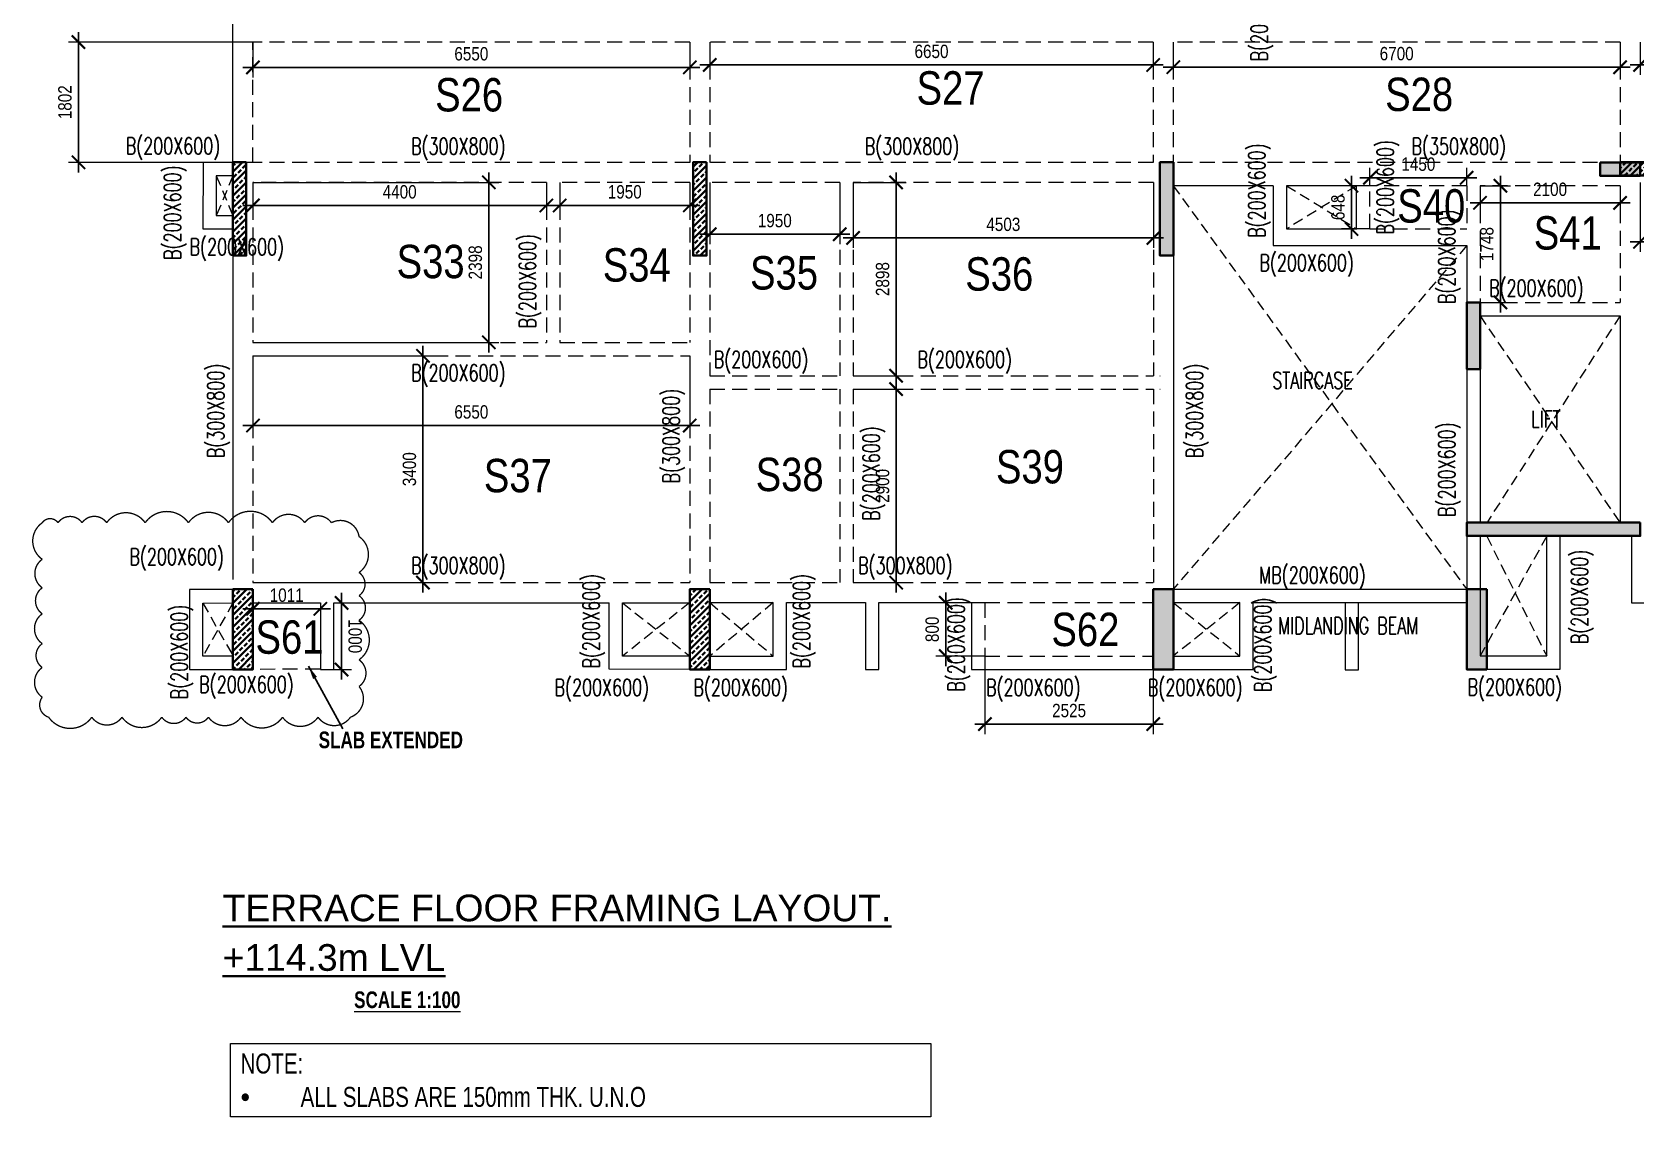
# Model space of a CAD drawing. Header units: millimetres. Extents: x -39 to 55989, y 16 to 25632.
# Drawn here: x -39 to 24010, y 16 to 16272 of the extents above; entities that cross this region are included whole.
import ezdxf

# ---------------------------------------------------------------- set-up
doc = ezdxf.new("R2010")
doc.units = ezdxf.units.MM
doc.linetypes.add('DASHED', pattern=[0.75, 0.5, -0.25])
doc.linetypes.add('HIDDEN', pattern=[9.525, 6.35, -3.175])
doc.layers.get('Defpoints').update_dxf_attribs({"color": 1})
for name, color, linetype, lineweight in [('G-ANNO-TEXT', 7, 'Continuous', 18), ('S-BEAM-IDEN', 2, 'Continuous', 9), ('S-COL HATCH', 8, 'Continuous', 35), ('S-COLS', 6, 'Continuous', 35), ('S-HEADING', 8, 'Continuous', 35), ('S_FRAMES', 4, 'Continuous', 9), ('STR-CUTOUT', 1, 'Continuous', 13)]:
    doc.layers.add(name, color=color, linetype=linetype, lineweight=lineweight)
doc.styles.add('Dim.s & Anno.(Misc.)', font='ARIALN.TTF')
doc.styles.add('ROMANS', font='romans.shx', dxfattribs={"width": 0.75})
doc.styles.add('SOBHA', font='swisscl.ttf', dxfattribs={"height": 200})
doc.styles.get("Standard").update_dxf_attribs({"font": 'arial.ttf'})
doc.styles.add('Swis721 LtCn BT_2', font='swisscl.ttf', dxfattribs={"height": 244.992296})
doc.dimstyles.new('A-GFC-100', dxfattribs={"dimscale": 100, "dimtxt": 2, "dimasz": 2, "dimexe": 1.5, "dimexo": 0, "dimgap": 1, "dimtad": 1, "dimdec": 0, "dimdsep": 46, "dimtxsty": 'Dim.s & Anno.(Misc.)', "dimblk": 'ARCHTICK', "dimcen": 0, "dimdle": 1.5, "dimclrd": 256, "dimclre": 8, "dimclrt": 6, "dimazin": 2, "dimtfac": 1, "dimtdec": 0, "dimtix": 1, "dimtmove": 2, "dimatfit": 3, "dimfxl": 1, "dimtolj": 1, "dimlwd": -1, "dimlwe": 9, "dimarcsym": 0})
pattern_1 = [(45, (-612703.72, 120513.6), (-89.80256, 89.80256), []), (45, (-612613.92, 120513.6), (-89.80256, 89.80256), [63.5, -31.75])]

# ---------------------------------------------------------------- blocks, each defined once
blk = doc.blocks.new('COLUMNS_TER')
at = {"layer": 'S-COL HATCH'}
h = blk.add_hatch(dxfattribs=at)
h.set_pattern_fill('ANSI33', color=8, scale=20)
h.set_pattern_definition(pattern_1)
h.paths.add_polyline_path([(200, -9400), (0, -9400), (0, -10800), (200, -10800)])
h = blk.add_hatch(dxfattribs=at)
h.set_pattern_fill('ANSI33', color=8, scale=20)
h.set_pattern_definition(pattern_1)
h.paths.add_polyline_path([(7101, -9400), (6901, -9400), (6901, -10800), (7101, -10800)])
h = blk.add_hatch(color=8, dxfattribs=at)
h.dxf.hatch_style = 1
h.paths.add_polyline_path([(14101, -9400), (13901, -9400), (13901, -10800), (14101, -10800)])
h = blk.add_hatch(color=8, dxfattribs=at)
h.dxf.hatch_style = 1
h.paths.add_polyline_path([(20501, -9402), (20501, -9602), (21101, -9602), (21101, -9402)])
h = blk.add_hatch(dxfattribs=at)
h.set_pattern_fill('ANSI33', color=8, scale=20)
h.set_pattern_definition(pattern_1)
h.paths.add_polyline_path([(20800, -9400), (20800, -9600), (22200, -9600), (22200, -9400)])
h = blk.add_hatch(color=8, dxfattribs=at)
h.dxf.hatch_style = 1
h.paths.add_polyline_path([(18701, -11500), (18501, -11500), (18501, -12500), (18701, -12500)])
h = blk.add_hatch(color=8, dxfattribs=at)
h.dxf.hatch_style = 1
h.paths.add_polyline_path([(18501, -14801), (18501, -15001), (21101, -15001), (21101, -14801)])
h = blk.add_hatch(dxfattribs=at)
h.set_pattern_fill('ANSI33', color=8, scale=20)
h.set_pattern_definition(pattern_1)
h.paths.add_polyline_path([(300, -15800), (0, -15800), (0, -17000), (300, -17000)])
h = blk.add_hatch(dxfattribs=at)
h.set_pattern_fill('ANSI33', color=8, scale=20)
h.set_pattern_definition(pattern_1)
h.paths.add_polyline_path([(7151, -15800), (6851, -15800), (6851, -17000), (7151, -17000)])
h = blk.add_hatch(color=8, dxfattribs=at)
h.dxf.hatch_style = 1
h.paths.add_polyline_path([(14101, -15800), (13801, -15800), (13801, -17000), (14101, -17000)])
h = blk.add_hatch(color=8, dxfattribs=at)
h.dxf.hatch_style = 1
h.paths.add_polyline_path([(18801, -15800), (18501, -15800), (18501, -17000), (18801, -17000)])
at = {"layer": 'S-COLS'}
for points in [[(200, -9400), (0, -9400), (0, -10800), (200, -10800)], [(7101, -9400), (6901, -9400), (6901, -10800), (7101, -10800)], [(14101, -9400), (13901, -9400), (13901, -10800), (14101, -10800)], [(20501, -9402), (20501, -9602), (21101, -9602), (21101, -9402)], [(22200, -9400), (22200, -9600), (20800, -9600), (20800, -9400)], [(18701, -11500), (18501, -11500), (18501, -12500), (18701, -12500)], [(21101, -14801), (21101, -15001), (18501, -15001), (18501, -14801)], [(300, -15800), (0, -15800), (0, -17000), (300, -17000)], [(7151, -15800), (6851, -15800), (6851, -17000), (7151, -17000)], [(14101, -15800), (13801, -15800), (13801, -17000), (14101, -17000)], [(18801, -15800), (18501, -15800), (18501, -17000), (18801, -17000)]]:
    blk.add_lwpolyline(points, close=True, dxfattribs=at)
blk = doc.blocks.new('_ArchTick')
at = {"color": 0, "linetype": 'ByBlock', "const_width": 0.15}
blk.add_lwpolyline([(-0.5, -0.5), (0.5, 0.5)], dxfattribs=at)
blk = doc.blocks.new('*D111')
at = {"color": 8, "lineweight": 9, "transparency": 16777216}
for p, q in [((3273, 16122), (3273, 15594)), ((9823, 16122), (9823, 15594))]:
    blk.add_line(p, q, dxfattribs=at)
at = {"transparency": 16777216}
blk.add_line((9973, 15744), (3123, 15744), dxfattribs=at)
at = {"layer": 'Defpoints', "color": 0, "transparency": 16777216}
for p in [(3273, 16122), (9823, 16122), (3273, 15744)]:
    blk.add_point(p, dxfattribs=at)
at = {"transparency": 16777216, "xscale": 200, "yscale": 200, "zscale": 200, "rotation": 180}
blk.add_blockref('_ArchTick', (3273, 15744), dxfattribs=at)
at = {"transparency": 16777216, "xscale": 200, "yscale": 200, "zscale": 200}
blk.add_blockref('_ArchTick', (9823, 15744), dxfattribs=at)
at = {"color": 6, "transparency": 16777216, "insert": (6548, 15946), "char_height": 200, "attachment_point": 5, "style": 'Dim.s & Anno.(Misc.)'}
blk.add_mtext('\\A1;6550', dxfattribs=at)
blk = doc.blocks.new('*D112')
at = {"color": 8, "lineweight": 9, "transparency": 16777216}
for p, q in [((3273, 16122), (507, 16122)), ((3273, 14320), (507, 14320))]:
    blk.add_line(p, q, dxfattribs=at)
at = {"transparency": 16777216}
blk.add_line((657, 14170), (657, 16272), dxfattribs=at)
at = {"layer": 'Defpoints', "color": 0, "transparency": 16777216}
for p in [(657, 16122), (3273, 16122), (3273, 14320)]:
    blk.add_point(p, dxfattribs=at)
at = {"transparency": 16777216, "xscale": 200, "yscale": 200, "zscale": 200}
for p, rotation in [((657, 16122), 90), ((657, 14320), 270)]:
    blk.add_blockref('_ArchTick', p, dxfattribs=dict(at, rotation=rotation))
at = {"color": 6, "transparency": 16777216, "insert": (455, 15221), "char_height": 200, "attachment_point": 5, "rotation": 90, "style": 'Dim.s & Anno.(Misc.)'}
blk.add_mtext('\\A1;1802', dxfattribs=at)
blk = doc.blocks.new('*D113')
at = {"color": 8, "lineweight": 9, "transparency": 16777216}
for p, q in [((10123, 16122), (10123, 15630)), ((16773, 16122), (16773, 15630))]:
    blk.add_line(p, q, dxfattribs=at)
at = {"transparency": 16777216}
blk.add_line((16923, 15780), (9973, 15780), dxfattribs=at)
at = {"layer": 'Defpoints', "color": 0, "transparency": 16777216}
for p in [(10123, 16122), (16773, 16122), (10123, 15780)]:
    blk.add_point(p, dxfattribs=at)
at = {"transparency": 16777216, "xscale": 200, "yscale": 200, "zscale": 200, "rotation": 180}
blk.add_blockref('_ArchTick', (10123, 15780), dxfattribs=at)
at = {"transparency": 16777216, "xscale": 200, "yscale": 200, "zscale": 200}
blk.add_blockref('_ArchTick', (16773, 15780), dxfattribs=at)
at = {"color": 6, "transparency": 16777216, "insert": (13448, 15982), "char_height": 200, "attachment_point": 5, "style": 'Dim.s & Anno.(Misc.)'}
blk.add_mtext('\\A1;6650', dxfattribs=at)
blk = doc.blocks.new('*D114')
at = {"color": 8, "lineweight": 9, "transparency": 16777216}
for p, q in [((17073, 16122), (17073, 15596)), ((23773, 16122), (23773, 15596))]:
    blk.add_line(p, q, dxfattribs=at)
at = {"transparency": 16777216}
blk.add_line((23923, 15746), (16923, 15746), dxfattribs=at)
at = {"layer": 'Defpoints', "color": 0, "transparency": 16777216}
for p in [(17073, 16122), (23773, 16122), (17073, 15746)]:
    blk.add_point(p, dxfattribs=at)
at = {"transparency": 16777216, "xscale": 200, "yscale": 200, "zscale": 200, "rotation": 180}
blk.add_blockref('_ArchTick', (17073, 15746), dxfattribs=at)
at = {"transparency": 16777216, "xscale": 200, "yscale": 200, "zscale": 200}
blk.add_blockref('_ArchTick', (23773, 15746), dxfattribs=at)
at = {"color": 6, "transparency": 16777216, "insert": (20423, 15948), "char_height": 200, "attachment_point": 5, "style": 'Dim.s & Anno.(Misc.)'}
blk.add_mtext('\\A1;6700', dxfattribs=at)
blk = doc.blocks.new('*D115')
at = {"color": 8, "lineweight": 9, "transparency": 16777216}
for p, q in [((24073, 16122), (24073, 15631)), ((29548, 16122), (29548, 15631))]:
    blk.add_line(p, q, dxfattribs=at)
at = {"transparency": 16777216}
blk.add_line((29698, 15781), (23923, 15781), dxfattribs=at)
at = {"layer": 'Defpoints', "color": 0, "transparency": 16777216}
for p in [(24073, 16122), (29548, 16122), (24073, 15781)]:
    blk.add_point(p, dxfattribs=at)
at = {"transparency": 16777216, "xscale": 200, "yscale": 200, "zscale": 200, "rotation": 180}
blk.add_blockref('_ArchTick', (24073, 15781), dxfattribs=at)
at = {"transparency": 16777216, "xscale": 200, "yscale": 200, "zscale": 200}
blk.add_blockref('_ArchTick', (29548, 15781), dxfattribs=at)
at = {"color": 6, "transparency": 16777216, "insert": (26811, 15983), "char_height": 200, "attachment_point": 5, "style": 'Dim.s & Anno.(Misc.)'}
blk.add_mtext('\\A1;5475', dxfattribs=at)
blk = doc.blocks.new('*D119')
at = {"color": 8, "lineweight": 9, "transparency": 16777216}
for p, q in [((3273, 14020), (3273, 13525)), ((7673, 14020), (7673, 13525))]:
    blk.add_line(p, q, dxfattribs=at)
at = {"transparency": 16777216}
blk.add_line((7823, 13675), (3123, 13675), dxfattribs=at)
at = {"layer": 'Defpoints', "color": 0, "transparency": 16777216}
for p in [(3273, 14020), (7673, 14020), (3273, 13675)]:
    blk.add_point(p, dxfattribs=at)
at = {"transparency": 16777216, "xscale": 200, "yscale": 200, "zscale": 200, "rotation": 180}
blk.add_blockref('_ArchTick', (3273, 13675), dxfattribs=at)
at = {"transparency": 16777216, "xscale": 200, "yscale": 200, "zscale": 200}
blk.add_blockref('_ArchTick', (7673, 13675), dxfattribs=at)
at = {"color": 6, "transparency": 16777216, "insert": (5473, 13877), "char_height": 200, "attachment_point": 5, "style": 'Dim.s & Anno.(Misc.)'}
blk.add_mtext('\\A1;4400', dxfattribs=at)
blk = doc.blocks.new('*D120')
at = {"color": 8, "lineweight": 9, "transparency": 16777216}
for p, q in [((7873, 14020), (7873, 13525)), ((9823, 14020), (9823, 13525))]:
    blk.add_line(p, q, dxfattribs=at)
at = {"transparency": 16777216}
blk.add_line((9973, 13675), (7723, 13675), dxfattribs=at)
at = {"layer": 'Defpoints', "color": 0, "transparency": 16777216}
for p in [(7873, 14020), (9823, 14020), (7873, 13675)]:
    blk.add_point(p, dxfattribs=at)
at = {"transparency": 16777216, "xscale": 200, "yscale": 200, "zscale": 200, "rotation": 180}
blk.add_blockref('_ArchTick', (7873, 13675), dxfattribs=at)
at = {"transparency": 16777216, "xscale": 200, "yscale": 200, "zscale": 200}
blk.add_blockref('_ArchTick', (9823, 13675), dxfattribs=at)
at = {"color": 6, "transparency": 16777216, "insert": (8848, 13877), "char_height": 200, "attachment_point": 5, "style": 'Dim.s & Anno.(Misc.)'}
blk.add_mtext('\\A1;1950', dxfattribs=at)
blk = doc.blocks.new('*D121')
at = {"color": 8, "lineweight": 9, "transparency": 16777216}
for p, q in [((3273, 14020), (6961, 14020)), ((3273, 11622), (6961, 11622))]:
    blk.add_line(p, q, dxfattribs=at)
at = {"transparency": 16777216}
blk.add_line((6811, 14170), (6811, 11472), dxfattribs=at)
at = {"layer": 'Defpoints', "color": 0, "transparency": 16777216}
for p in [(3273, 14020), (3273, 11622), (6811, 11622)]:
    blk.add_point(p, dxfattribs=at)
at = {"transparency": 16777216, "xscale": 200, "yscale": 200, "zscale": 200}
for p, rotation in [((6811, 14020), 90), ((6811, 11622), 270)]:
    blk.add_blockref('_ArchTick', p, dxfattribs=dict(at, rotation=rotation))
at = {"color": 6, "transparency": 16777216, "insert": (6609, 12821), "char_height": 200, "attachment_point": 5, "rotation": 90, "style": 'Dim.s & Anno.(Misc.)'}
blk.add_mtext('\\A1;2398', dxfattribs=at)
blk = doc.blocks.new('*D122')
at = {"color": 8, "lineweight": 9, "transparency": 16777216}
for p, q in [((3273, 11422), (3273, 10227)), ((9823, 11422), (9823, 10227))]:
    blk.add_line(p, q, dxfattribs=at)
at = {"transparency": 16777216}
blk.add_line((3123, 10377), (9973, 10377), dxfattribs=at)
at = {"layer": 'Defpoints', "color": 0, "transparency": 16777216}
for p in [(3273, 11422), (9823, 11422), (9823, 10377)]:
    blk.add_point(p, dxfattribs=at)
at = {"transparency": 16777216, "xscale": 200, "yscale": 200, "zscale": 200, "rotation": 180}
blk.add_blockref('_ArchTick', (3273, 10377), dxfattribs=at)
at = {"transparency": 16777216, "xscale": 200, "yscale": 200, "zscale": 200}
blk.add_blockref('_ArchTick', (9823, 10377), dxfattribs=at)
at = {"color": 6, "transparency": 16777216, "insert": (6548, 10579), "char_height": 200, "attachment_point": 5, "style": 'Dim.s & Anno.(Misc.)'}
blk.add_mtext('\\A1;6550', dxfattribs=at)
blk = doc.blocks.new('*D123')
at = {"transparency": 16777216}
blk.add_line((5823, 11572), (5823, 7872), dxfattribs=at)
at = {"color": 8, "lineweight": 9, "transparency": 16777216}
for p, q in [((3273, 11422), (5973, 11422)), ((3273, 8022), (5973, 8022))]:
    blk.add_line(p, q, dxfattribs=at)
at = {"layer": 'Defpoints', "color": 0, "transparency": 16777216}
for p in [(3273, 11422), (3273, 8022), (5823, 8022)]:
    blk.add_point(p, dxfattribs=at)
at = {"transparency": 16777216, "xscale": 200, "yscale": 200, "zscale": 200}
for p, rotation in [((5823, 11422), 90), ((5823, 8022), 270)]:
    blk.add_blockref('_ArchTick', p, dxfattribs=dict(at, rotation=rotation))
at = {"color": 6, "transparency": 16777216, "insert": (5620, 9722), "char_height": 200, "attachment_point": 5, "rotation": 90, "style": 'Dim.s & Anno.(Misc.)'}
blk.add_mtext('\\A1;3400', dxfattribs=at)
blk = doc.blocks.new('*D124')
at = {"color": 8, "lineweight": 9, "transparency": 16777216}
for p, q in [((3273, 7719), (3273, 7481)), ((4284, 7719), (4284, 7481))]:
    blk.add_line(p, q, dxfattribs=at)
at = {"transparency": 16777216}
blk.add_line((3123, 7631), (4434, 7631), dxfattribs=at)
at = {"layer": 'Defpoints', "color": 0, "transparency": 16777216}
for p in [(3273, 7719), (4284, 7719), (4284, 7631)]:
    blk.add_point(p, dxfattribs=at)
at = {"transparency": 16777216, "xscale": 200, "yscale": 200, "zscale": 200, "rotation": 180}
blk.add_blockref('_ArchTick', (3273, 7631), dxfattribs=at)
at = {"transparency": 16777216, "xscale": 200, "yscale": 200, "zscale": 200}
blk.add_blockref('_ArchTick', (4284, 7631), dxfattribs=at)
at = {"color": 6, "transparency": 16777216, "insert": (3779, 7833), "char_height": 200, "attachment_point": 5, "style": 'Dim.s & Anno.(Misc.)'}
blk.add_mtext('\\A1;1011', dxfattribs=at)
blk = doc.blocks.new('*D125')
at = {"color": 8, "lineweight": 9, "transparency": 16777216}
for p, q in [((4484, 7719), (4752, 7719)), ((4484, 6719), (4752, 6719))]:
    blk.add_line(p, q, dxfattribs=at)
at = {"transparency": 16777216}
blk.add_line((4602, 6569), (4602, 7869), dxfattribs=at)
at = {"layer": 'Defpoints', "color": 0, "transparency": 16777216}
for p in [(4484, 7719), (4602, 7719), (4484, 6719)]:
    blk.add_point(p, dxfattribs=at)
at = {"transparency": 16777216, "xscale": 200, "yscale": 200, "zscale": 200}
for p, rotation in [((4602, 7719), 90.00870360566111), ((4602, 6719), 270.0087036056611)]:
    blk.add_blockref('_ArchTick', p, dxfattribs=dict(at, rotation=rotation))
at = {"color": 6, "transparency": 16777216, "insert": (4804, 7219), "char_height": 200, "attachment_point": 5, "rotation": 270.0087, "style": 'Dim.s & Anno.(Misc.)'}
blk.add_mtext('\\A1;1000', dxfattribs=at)
blk = doc.blocks.new('*D126')
at = {"color": 8, "lineweight": 9, "transparency": 16777216}
for p, q in [((10123, 14020), (10123, 13094)), ((12073, 14020), (12073, 13094))]:
    blk.add_line(p, q, dxfattribs=at)
at = {"transparency": 16777216}
blk.add_line((12223, 13244), (9973, 13244), dxfattribs=at)
at = {"layer": 'Defpoints', "color": 0, "transparency": 16777216}
for p in [(10123, 14020), (12073, 14020), (10123, 13244)]:
    blk.add_point(p, dxfattribs=at)
at = {"transparency": 16777216, "xscale": 200, "yscale": 200, "zscale": 200, "rotation": 180}
blk.add_blockref('_ArchTick', (10123, 13244), dxfattribs=at)
at = {"transparency": 16777216, "xscale": 200, "yscale": 200, "zscale": 200}
blk.add_blockref('_ArchTick', (12073, 13244), dxfattribs=at)
at = {"color": 6, "transparency": 16777216, "insert": (11098, 13446), "char_height": 200, "attachment_point": 5, "style": 'Dim.s & Anno.(Misc.)'}
blk.add_mtext('\\A1;1950', dxfattribs=at)
blk = doc.blocks.new('*D127')
at = {"color": 8, "lineweight": 9, "transparency": 16777216}
for p, q in [((12273, 14020), (12273, 13038)), ((16776, 14020), (16776, 13038))]:
    blk.add_line(p, q, dxfattribs=at)
at = {"transparency": 16777216}
blk.add_line((16926, 13188), (12123, 13188), dxfattribs=at)
at = {"layer": 'Defpoints', "color": 0, "transparency": 16777216}
for p in [(12273, 14020), (16776, 14020), (12273, 13188)]:
    blk.add_point(p, dxfattribs=at)
at = {"transparency": 16777216, "xscale": 200, "yscale": 200, "zscale": 200, "rotation": 180}
blk.add_blockref('_ArchTick', (12273, 13188), dxfattribs=at)
at = {"transparency": 16777216, "xscale": 200, "yscale": 200, "zscale": 200}
blk.add_blockref('_ArchTick', (16776, 13188), dxfattribs=at)
at = {"color": 6, "transparency": 16777216, "insert": (14525, 13390), "char_height": 200, "attachment_point": 5, "style": 'Dim.s & Anno.(Misc.)'}
blk.add_mtext('\\A1;4503', dxfattribs=at)
blk = doc.blocks.new('*D128')
at = {"color": 8, "lineweight": 9, "transparency": 16777216}
for p, q in [((12273, 14020), (13067, 14020)), ((12273, 11122), (13067, 11122))]:
    blk.add_line(p, q, dxfattribs=at)
at = {"transparency": 16777216}
blk.add_line((12917, 14170), (12917, 10972), dxfattribs=at)
at = {"layer": 'Defpoints', "color": 0, "transparency": 16777216}
for p in [(12273, 14020), (12273, 11122), (12917, 11122)]:
    blk.add_point(p, dxfattribs=at)
at = {"transparency": 16777216, "xscale": 200, "yscale": 200, "zscale": 200}
for p, rotation in [((12917, 14020), 90), ((12917, 11122), 270)]:
    blk.add_blockref('_ArchTick', p, dxfattribs=dict(at, rotation=rotation))
at = {"color": 6, "transparency": 16777216, "insert": (12715, 12571), "char_height": 200, "attachment_point": 5, "rotation": 90, "style": 'Dim.s & Anno.(Misc.)'}
blk.add_mtext('\\A1;2898', dxfattribs=at)
blk = doc.blocks.new('*D129')
at = {"transparency": 16777216}
blk.add_line((12917, 11072), (12917, 7872), dxfattribs=at)
at = {"color": 8, "lineweight": 9, "transparency": 16777216}
for p, q in [((12273, 10922), (13067, 10922)), ((12273, 8022), (13067, 8022))]:
    blk.add_line(p, q, dxfattribs=at)
at = {"layer": 'Defpoints', "color": 0, "transparency": 16777216}
for p in [(12273, 10922), (12273, 8022), (12917, 8022)]:
    blk.add_point(p, dxfattribs=at)
at = {"transparency": 16777216, "xscale": 200, "yscale": 200, "zscale": 200}
for p, rotation in [((12917, 10922), 90), ((12917, 8022), 270)]:
    blk.add_blockref('_ArchTick', p, dxfattribs=dict(at, rotation=rotation))
at = {"color": 6, "transparency": 16777216, "insert": (12715, 9472), "char_height": 200, "attachment_point": 5, "rotation": 90, "style": 'Dim.s & Anno.(Misc.)'}
blk.add_mtext('\\A1;2900', dxfattribs=at)
blk = doc.blocks.new('*D130')
at = {"color": 8, "lineweight": 9, "transparency": 16777216}
for p, q in [((20023, 13970), (20023, 14240)), ((21473, 13970), (21473, 14240))]:
    blk.add_line(p, q, dxfattribs=at)
at = {"transparency": 16777216}
blk.add_line((21623, 14090), (19873, 14090), dxfattribs=at)
at = {"layer": 'Defpoints', "color": 0, "transparency": 16777216}
for p in [(20023, 14090), (20023, 13970), (21473, 13970)]:
    blk.add_point(p, dxfattribs=at)
at = {"transparency": 16777216, "xscale": 200, "yscale": 200, "zscale": 200, "rotation": 180}
blk.add_blockref('_ArchTick', (20023, 14090), dxfattribs=at)
at = {"transparency": 16777216, "xscale": 200, "yscale": 200, "zscale": 200}
blk.add_blockref('_ArchTick', (21473, 14090), dxfattribs=at)
at = {"color": 6, "transparency": 16777216, "insert": (20748, 14292), "char_height": 200, "attachment_point": 5, "style": 'Dim.s & Anno.(Misc.)'}
blk.add_mtext('\\A1;1450', dxfattribs=at)
blk = doc.blocks.new('*D131')
at = {"color": 8, "lineweight": 9, "transparency": 16777216}
for p, q in [((20023, 13970), (19596, 13970)), ((20023, 13322), (19596, 13322))]:
    blk.add_line(p, q, dxfattribs=at)
at = {"transparency": 16777216}
blk.add_line((19746, 13172), (19746, 14120), dxfattribs=at)
at = {"layer": 'Defpoints', "color": 0, "transparency": 16777216}
for p in [(19746, 13970), (20023, 13970), (20023, 13322)]:
    blk.add_point(p, dxfattribs=at)
at = {"transparency": 16777216, "xscale": 200, "yscale": 200, "zscale": 200}
for p, rotation in [((19746, 13970), 90), ((19746, 13322), 270)]:
    blk.add_blockref('_ArchTick', p, dxfattribs=dict(at, rotation=rotation))
at = {"color": 6, "transparency": 16777216, "insert": (19544, 13646), "char_height": 200, "attachment_point": 5, "rotation": 90, "style": 'Dim.s & Anno.(Misc.)'}
blk.add_mtext('\\A1;648', dxfattribs=at)
blk = doc.blocks.new('*D132')
at = {"color": 8, "lineweight": 9, "transparency": 16777216}
for p, q in [((21673, 13970), (21673, 13563)), ((23773, 13970), (23773, 13563))]:
    blk.add_line(p, q, dxfattribs=at)
at = {"transparency": 16777216}
blk.add_line((23923, 13713), (21523, 13713), dxfattribs=at)
at = {"layer": 'Defpoints', "color": 0, "transparency": 16777216}
for p in [(21673, 13970), (23773, 13970), (21673, 13713)]:
    blk.add_point(p, dxfattribs=at)
at = {"transparency": 16777216, "xscale": 200, "yscale": 200, "zscale": 200, "rotation": 180}
blk.add_blockref('_ArchTick', (21673, 13713), dxfattribs=at)
at = {"transparency": 16777216, "xscale": 200, "yscale": 200, "zscale": 200}
blk.add_blockref('_ArchTick', (23773, 13713), dxfattribs=at)
at = {"color": 6, "transparency": 16777216, "insert": (22723, 13915), "char_height": 200, "attachment_point": 5, "style": 'Dim.s & Anno.(Misc.)'}
blk.add_mtext('\\A1;2100', dxfattribs=at)
blk = doc.blocks.new('*D133')
at = {"color": 8, "lineweight": 9, "transparency": 16777216}
for p, q in [((21673, 13970), (22128, 13970)), ((21673, 12222), (22128, 12222))]:
    blk.add_line(p, q, dxfattribs=at)
at = {"transparency": 16777216}
blk.add_line((21978, 14120), (21978, 12072), dxfattribs=at)
at = {"layer": 'Defpoints', "color": 0, "transparency": 16777216}
for p in [(21673, 13970), (21673, 12222), (21978, 12222)]:
    blk.add_point(p, dxfattribs=at)
at = {"transparency": 16777216, "xscale": 200, "yscale": 200, "zscale": 200}
for p, rotation in [((21978, 13970), 90), ((21978, 12222), 270)]:
    blk.add_blockref('_ArchTick', p, dxfattribs=dict(at, rotation=rotation))
at = {"color": 6, "transparency": 16777216, "insert": (21776, 13096), "char_height": 200, "attachment_point": 5, "rotation": 90, "style": 'Dim.s & Anno.(Misc.)'}
blk.add_mtext('\\A1;1748', dxfattribs=at)
blk = doc.blocks.new('*D134')
at = {"color": 8, "lineweight": 9, "transparency": 16777216}
for p, q in [((24073, 14020), (24073, 12980)), ((29548, 14020), (29548, 12980))]:
    blk.add_line(p, q, dxfattribs=at)
at = {"transparency": 16777216}
blk.add_line((29698, 13130), (23923, 13130), dxfattribs=at)
at = {"layer": 'Defpoints', "color": 0, "transparency": 16777216}
for p in [(24073, 14020), (29548, 14020), (24073, 13130)]:
    blk.add_point(p, dxfattribs=at)
at = {"transparency": 16777216, "xscale": 200, "yscale": 200, "zscale": 200, "rotation": 180}
blk.add_blockref('_ArchTick', (24073, 13130), dxfattribs=at)
at = {"transparency": 16777216, "xscale": 200, "yscale": 200, "zscale": 200}
blk.add_blockref('_ArchTick', (29548, 13130), dxfattribs=at)
at = {"color": 6, "transparency": 16777216, "insert": (26811, 13331), "char_height": 200, "attachment_point": 5, "style": 'Dim.s & Anno.(Misc.)'}
blk.add_mtext('\\A1;5475', dxfattribs=at)
blk = doc.blocks.new('*D151')
at = {"color": 8, "lineweight": 9, "transparency": 16777216}
for p, q in [((14248, 6922), (14248, 5752)), ((16773, 6922), (16773, 5752))]:
    blk.add_line(p, q, dxfattribs=at)
at = {"transparency": 16777216}
blk.add_line((14098, 5902), (16923, 5902), dxfattribs=at)
at = {"layer": 'Defpoints', "color": 0, "transparency": 16777216}
for p in [(14248, 6922), (16773, 6922), (16773, 5902)]:
    blk.add_point(p, dxfattribs=at)
at = {"transparency": 16777216, "xscale": 200, "yscale": 200, "zscale": 200, "rotation": 180}
blk.add_blockref('_ArchTick', (14248, 5902), dxfattribs=at)
at = {"transparency": 16777216, "xscale": 200, "yscale": 200, "zscale": 200}
blk.add_blockref('_ArchTick', (16773, 5902), dxfattribs=at)
at = {"color": 6, "transparency": 16777216, "insert": (15511, 6104), "char_height": 200, "attachment_point": 5, "style": 'Dim.s & Anno.(Misc.)'}
blk.add_mtext('\\A1;2525', dxfattribs=at)
blk = doc.blocks.new('*D152')
at = {"color": 8, "lineweight": 9, "transparency": 16777216}
for p, q in [((14248, 7722), (13511, 7722)), ((14248, 6922), (13511, 6922))]:
    blk.add_line(p, q, dxfattribs=at)
at = {"transparency": 16777216}
blk.add_line((13661, 7872), (13661, 6772), dxfattribs=at)
at = {"layer": 'Defpoints', "color": 0, "transparency": 16777216}
for p in [(14248, 7722), (13661, 6922), (14248, 6922)]:
    blk.add_point(p, dxfattribs=at)
at = {"transparency": 16777216, "xscale": 200, "yscale": 200, "zscale": 200}
for p, rotation in [((13661, 7722), 90), ((13661, 6922), 270)]:
    blk.add_blockref('_ArchTick', p, dxfattribs=dict(at, rotation=rotation))
at = {"color": 6, "transparency": 16777216, "insert": (13459, 7322), "char_height": 200, "attachment_point": 5, "rotation": 90, "style": 'Dim.s & Anno.(Misc.)'}
blk.add_mtext('\\A1;800', dxfattribs=at)

msp = doc.modelspace()

# ---------------------------------------------------------------- linework, layer by layer
at = {"const_width": 20}
msp.add_lwpolyline([(113.9, 8919.7, 0.5205671), (113.9, 8371.9, 0.5205671), (113.9, 7945.3, 0.5205671), (113.9, 7555.2, 0.5205671), (113.9, 7108.1, 0.5205671), (113.9, 6750.6, 0.5205671), (113.9, 6304.7, 0.5205671), (209.3, 6006.1, 0.5205671), (856.6, 6006.1, 0.5205671), (1309.4, 6006.1, 0.5205671), (1905.8, 6006.1, 0.5205671), (2268.9, 6006.1, 0.5205671), (2606.3, 6006.1, 0.5205671), (3094.9, 6006.1, 0.5205671), (3717.1, 6006.1, 0.5205671), (4249.2, 6006.1, 0.5205671), (4735.4, 6006.1, 0.5205671), (4864, 6466.6, 0.5205671), (4864, 6866.1, 0.5205671), (4864, 7458, 0.5205671), (4864, 7826.8, 0.5205671), (4864, 8173.6, 0.5205671), (4864, 8713.7, 0.5205671), (4450.4, 8919.7, 0.5205671), (4049.4, 8919.7, 0.5205671), (3565.5, 8919.7, 0.5205671), (2905.5, 8919.7, 0.5205671), (2305.3, 8919.7, 0.5205671), (1657.3, 8919.7, 0.5205671), (1079.7, 8919.7, 0.5205671), (711.5, 8919.7, 0.5205671), (349.8, 8919.7, 0.5205671)], format="xyb", close=True, dxfattribs=at)
at = {"layer": 'S_FRAMES'}
for p, q in [((2973.1, 14320), (2973.1, 22374.2)), ((17076.3, 13970), (17076.3, 7922.2)), ((18573, 13970), (18573, 13072.1)), ((2973.1, 13322.1), (2973.1, 8070)), ((18573, 13072.1), (21473, 13072.1)), ((21473, 13072.1), (21473, 7922.2)), ((21673, 12022.1), (21673, 8916.4)), ((21673.1, 12022.1), (23773.1, 12022.1)), ((23773.1, 12022.1), (23773.1, 8916.4)), ((23773.1, 8916.4), (21773, 8916.4)), ((22673.1, 6923.1), (22673.1, 8716.4)), ((2322.4, 7917), (2323.8, 6722.2)), ((2973.1, 7918.7), (2323.1, 7918.7)), ((3273.1, 7722.2), (3273.1, 6722.2)), ((3273.1, 7718.8), (4284.2, 7718.8)), ((4484.2, 7718.8), (8614.2, 7718.8)), ((8813.8, 7718.8), (9823.1, 7718.8)), ((10123.1, 7722.2), (11073.2, 7722.2)), ((11273.2, 7722.2), (12459.8, 7722.2)), ((12659.8, 7722.2), (14048.1, 7722.2)), ((17073.1, 7922.2), (21473.1, 7922.2)), ((17073.1, 7722.2), (18073.1, 7722.2)), ((17073.1, 6922.3), (17073.1, 7722.2)), ((18273.1, 7722.2), (21473.1, 7722.2)), ((2323.8, 6722.2), (3273.1, 6722.2)), ((10123.1, 6722.2), (10123.1, 6722.3)), ((17073.1, 6722.3), (17073.1, 6722.3)), ((22873.1, 6723.1), (22873.1, 6723.1))]:
    msp.add_line(p, q, dxfattribs=at)
at = {"layer": 'S_FRAMES', "linetype": 'DASHED', "ltscale": 450}
for p, q in [((3273.1, 14320), (3273.1, 16122.1)), ((9823.1, 16122.1), (3273.1, 16122.1)), ((9823.1, 16122.1), (9823.1, 14320)), ((10123.1, 16122.1), (10123.1, 14320)), ((16773.1, 16122.1), (10123.1, 16122.1)), ((16773.1, 16122.1), (16773.1, 14320)), ((17073.1, 16122.1), (17073.1, 14320)), ((23773.1, 16122.1), (17073.1, 16122.1)), ((23773.1, 16122.1), (23773.1, 14320)), ((16773.1, 14320), (10123.1, 14320)), ((23773.1, 14320), (17073.1, 14320)), ((3273.1, 14020), (3273.1, 11622.1)), ((7673.2, 14020), (7673.2, 11622.1)), ((7873.2, 14020), (7873.2, 11622.1)), ((10123.1, 14020), (10123.1, 11122.1)), ((12073.2, 14020), (10123.1, 14020)), ((12073.2, 14020), (12073.2, 11122.1)), ((16776.3, 14020), (12273.2, 14020)), ((12273.2, 14020), (12273.2, 11122.1)), ((16776.3, 14020), (16776.3, 11122.1)), ((16874.2, 14020), (16874.1, 14020)), ((21473, 13970), (20023, 13970)), ((20023, 13322), (20023, 13970)), ((21473, 13970), (21473, 13322)), ((23773.1, 13970), (21673, 13970)), ((21673, 13970), (21673, 12222.1)), ((23773.1, 13970), (23773.1, 12222.1)), ((20023, 13322), (21473.1, 13322)), ((21673.1, 12222.1), (23773.1, 12222.1)), ((3273.1, 11622.1), (7673.2, 11622.1)), ((7873.2, 11622.1), (9823.1, 11622.1)), ((3273.1, 11422.1), (3273.1, 8022.2)), ((3273.1, 11422.1), (9823.1, 11422.1)), ((10123.1, 11122.1), (12073.2, 11122.1)), ((12273.2, 11122.1), (16776.3, 11122.1)), ((16872.1, 11122.1), (16874.2, 11122.1)), ((10123.1, 10922.1), (10123.1, 8022.2)), ((10123.1, 10922.1), (12073.2, 10922.1)), ((12073.2, 10922.1), (12073.2, 8022.2)), ((12273.2, 10922.1), (12273.2, 8022.2)), ((12273.2, 10922.1), (16776.3, 10922.1)), ((16776.3, 10922.1), (16776.3, 8022.2)), ((16872.1, 10922.1), (16874.2, 10922.1)), ((3273.1, 8022.2), (9823.1, 8022.2)), ((10123.1, 8022.2), (12073.2, 8022.2)), ((12273.2, 8022.2), (16773.1, 8022.2)), ((14248.1, 7722.2), (16773.1, 7722.2)), ((16773.1, 6922.3), (16773.1, 7722.2)), ((4281.1, 6726.2), (3273.1, 6722.1))]:
    msp.add_line(p, q, dxfattribs=at)
at = {"layer": 'S_FRAMES', "linetype": 'Continuous', "ltscale": 450}
msp.add_line((2973.1, 14120), (2973.1, 13522.1), dxfattribs=at)
at = {"layer": 'S_FRAMES'}
for points in [[(2973.1, 14320), (2524.3, 14320), (2522.9, 13322.1), (2973.1, 13322.1)], [(18573, 13970), (17073.1, 13970)], [(18773, 13970), (18773, 13322.1), (19823, 13322.1), (19823, 13970), (18773, 13970)], [(21473.1, 7722.2), (21473.1, 6723.1), (22873.1, 6723.1), (22873.1, 8716.4)], [(22673.1, 8716.4), (21673, 8716.4), (21673, 6923.1), (22673.1, 6923.1)], [(23947.8, 8716.4), (22873.1, 8716.4)], [(24147.8, 8716.6), (24147.8, 7716.4), (23947.8, 7716.4), (23947.8, 8716.6)], [(4284.2, 7718.8), (4284.4, 6718.6), (4484.4, 6718.7), (4484.2, 7718.8)], [(9825.4, 6721.8), (8613.8, 6725.3), (8614.2, 7718.9)], [(9819.9, 6922.2), (8813.8, 6922.2), (8813.8, 7718.8)], [(9823.1, 7722.2), (9823.1, 6722.3), (11273.2, 6722.3), (11273.2, 7722.2)], [(10123.1, 7722.2), (10123.1, 6922.3), (11073.2, 6922.3), (11073.2, 7722.2)], [(12459.8, 7722.2), (12459.9, 6718.6), (12659.9, 6718.7), (12659.8, 7722.2)], [(14048.1, 7722.2), (14048.1, 6722.3), (18273.1, 6722.3), (18273.1, 7722.2)], [(17073.1, 6922.3), (18073.1, 6922.3), (18073.1, 7722.2)], [(19650.3, 7718.1), (19650.4, 6717.9), (19850.4, 6718), (19850.3, 7718.1)]]:
    msp.add_lwpolyline(points, dxfattribs=at)
at = {"layer": 'S_FRAMES', "linetype": 'DASHED', "ltscale": 450}
for points in [[(9823.1, 14320), (3273.1, 14320)], [(7673.2, 14020), (3273.1, 14020)], [(9823.1, 14020), (7873.2, 14020)], [(9823.1, 14020), (9823.1, 11622.1)], [(9823.1, 11422.1), (9823.1, 8022.2)], [(14248.1, 7722.2), (14248.1, 6922.3), (16773.1, 6922.3)]]:
    msp.add_lwpolyline(points, dxfattribs=at)
at = {"layer": 'S_FRAMES', "linetype": 'Continuous', "ltscale": 450}
for points in [[(2973.1, 14120), (2724, 14120), (2723.2, 13522.1), (2973.1, 13522.1)], [(2973.1, 6922.2), (2523.5, 6920.5), (2522.7, 7717), (2973.1, 7718.7), (2973.1, 6922.2)]]:
    msp.add_lwpolyline(points, dxfattribs=at)
at = {"layer": 'STR-CUTOUT', "color": 1, "linetype": 'HIDDEN', "ltscale": 25}
for p, q in [((2973.2, 14120), (2723.3, 13522.1)), ((2723.3, 14120), (2973.2, 13522.1)), ((17073.2, 13970), (21473.2, 7922.2)), ((19823.1, 13970), (18773.1, 13322.1)), ((18773.1, 13970), (19823.1, 13322.1)), ((21473, 13072.1), (17073.2, 7922.2)), ((21673.2, 12022.1), (23773.2, 8916.4)), ((23773.2, 12022.1), (21773.1, 8916.4)), ((22673.2, 8716.4), (21673.2, 6923.1)), ((21773.1, 8718.5), (22673.2, 6923.1)), ((2522.7, 7717), (2973.2, 6924.3)), ((2973.1, 7718.7), (2523.6, 6920.5)), ((9823.2, 7722.2), (8813.9, 6922.2)), ((8813.9, 7718.8), (9823.2, 6922.3)), ((10122.4, 7724.3), (11073.3, 6922.3)), ((11073.3, 7722.2), (10122.4, 6922.3)), ((17073.2, 7724.3), (18073.2, 6922.3)), ((18073.2, 7722.2), (17073.2, 6922.3))]:
    msp.add_line(p, q, dxfattribs=at)

# ---------------------------------------------------------------- block references
msp.add_blockref('COLUMNS_TER', (2973.1, 23722.3))

# ---------------------------------------------------------------- texts
at = {"color": 0, "style": 'Dim.s & Anno.(Misc.)'}
for s, p in [('S27', (13224.1, 15185.2)), ('S26', (6005.3, 15083.4)), ('S28', (20250.5, 15089.4)), ('S40', (20431.9, 13417.3)), ('S41', (22478.9, 13013.2)), ('S33', (5427.7, 12584.2)), ('S34', (8519.1, 12533.3)), ('S35', (10727.2, 12414.5)), ('S36', (13954.4, 12397.5)), ('S37', (6735.6, 9376.6)), ('S38', (10812.1, 9393.6)), ('S39', (14414.7, 9509.4)), ('S61', (3311.5, 6956.7)), ('S62', (15246, 7071.4))]:
    msp.add_text(s, height=500, dxfattribs=at).set_placement(p)
at = {"layer": 'G-ANNO-TEXT', "color": 1, "char_height": 250, "width": 4617, "attachment_point": 1, "line_spacing_factor": 0.971848, "style": 'Swis721 LtCn BT_2'}
for s, insert in [('{\\fSwis721 LtCn BT|b1|i0|c0|p34;SLAB EXTENDED}', (4258.6, 5790.7)), ('{\\fSwis721 LtCn BT|b1|i0|c0|p34;\\LSCALE 1:100}', (4790.2, 1896.7))]:
    msp.add_mtext(s, dxfattribs=dict(at, insert=insert))
at = {"layer": 'G-ANNO-TEXT', "color": 6, "insert": (3087.6, 564.1), "char_height": 300, "width": 10202.556, "attachment_point": 4, "style": 'SOBHA', "bg_fill": 16, "box_fill_scale": 1.5, "bg_fill_color": 256, "bg_fill_transparency": 0}
msp.add_mtext('NOTE: \\P\\pxi-3,l3,t3;{\\fSymbol|b0|i0|c2|p18;·^I}ALL SLABS ARE 150mm THK. U.N.O', dxfattribs=at)
at = {"layer": 'S-BEAM-IDEN', "color": 1, "style": 'ROMANS', "width": 0.7}
for p in [(18488.3, 15832.9), (18449.7, 13186.6), (20377.6, 13236.6), (2191.6, 12856.9), (21298.2, 12197), (7513.6, 11828.7), (21298.2, 9005.5), (12668.6, 8948.1), (23291.5, 7097.7), (8468.4, 6735), (11624.1, 6735), (13943, 6387.8), (18539.1, 6380.8), (2293, 6273.3)]:
    msp.add_text('B(200X600)', height=250, rotation=90, dxfattribs=at).set_placement(p)
for s, p in [('B(200X600)', (1364.9, 14441.4)), ('B(200X600)', (2322, 12928.8)), ('B(200X600)', (18364.4, 12691)), ('B(200X600)', (21807.6, 12310)), ('B(200X600)', (5643.6, 11040.9)), ('B(200X600)', (13237.6, 11241.9)), ('B(200X600)', (1419.9, 8285)), ('MB(200X600)', (18362.3, 8010.1)), ('MIDLANDING BEAM', (18647.8, 7252.4)), ('B(200X600)', (2466.7, 6371.5)), ('B(200X600)', (7795.2, 6326.4)), ('B(200X600)', (9878.6, 6326.4)), ('B(200X600)', (14266.1, 6326.4)), ('B(200X600)', (16694, 6326.4)), ('B(200X600)', (21485.3, 6331.8))]:
    msp.add_text(s, height=250, dxfattribs=at).set_placement(p)
at = {"layer": 'S-BEAM-IDEN', "color": 3, "style": 'ROMANS', "width": 0.7}
for s, p in [('B(300X800)', (5643.6, 14435.6)), ('B(300X800)', (12447.6, 14435.6)), ('B(350X800)', (20646.8, 14435.6)), ('B(200X600)', (10183.8, 11241.9)), ('STAIRCASE', (18557.3, 10928.3)), ('STAIRCASE', (18557.3, 10927.2)), ('LIFT', (22441.3, 10348.6)), ('LIFT', (22441.3, 10347.5)), ('B(300X800)', (5643.6, 8154.1)), ('B(300X800)', (12347.6, 8154.1))]:
    msp.add_text(s, height=250, dxfattribs=at).set_placement(p)
for p in [(2840.9, 9886.2), (17518.5, 9886.2), (9666.9, 9509.1)]:
    msp.add_text('B(300X800)', height=250, rotation=90, dxfattribs=at).set_placement(p)
at = {"layer": 'S-HEADING', "color": 6}
for s, p in [('%%UTERRACE FLOOR FRAMING LAYOUT.', (2818.9, 2947.9)), ('%%U+114.3m LVL', (2818.9, 2205.1))]:
    msp.add_text(s, height=400, rotation=359.99719, dxfattribs=at).set_placement(p)

# ---------------------------------------------------------------- dimensions: what is measured, and where the dimension line sits
for base, p1, p2, picture, middle in [((657.2, 16122.1), (3273.1, 14320), (3273.1, 16122.1), '*D112', (455.1, 15221)), ((19746.4, 13970), (20023, 13322), (20023, 13970), '*D131', (19544.3, 13646)), ((21978.1, 12222.1), (21673, 13970), (21673, 12222.1), '*D133', (21776, 13096)), ((5822.6, 8022.2), (3273.1, 11422.1), (3273.1, 8022.2), '*D123', (5620.5, 9722.1)), ((12916.7, 8022.2), (12273.2, 10922.1), (12273.2, 8022.2), '*D129', (12714.6, 9472.1)), ((13660.7, 6922.3), (14248.1, 7722.2), (14248.1, 6922.3), '*D152', (13458.6, 7322.2))]:
    dim = msp.add_linear_dim(base=base, p1=p1, p2=p2, angle=90, dimstyle='A-GFC-100')
    dim.commit()
    dim.dimension.update_dxf_attribs({"geometry": picture, "text_midpoint": middle})
for base, p1, p2, picture, middle in [((3273.1, 15743.9), (9823.1, 16122.1), (3273.1, 16122.1), '*D111', (6548.1, 15946)), ((10123.1, 15780.1), (16773.1, 16122.1), (10123.1, 16122.1), '*D113', (13448.1, 15982.2)), ((17073.1, 15745.8), (23773.1, 16122.1), (17073.1, 16122.1), '*D114', (20423.1, 15947.9)), ((24073.1, 15781.1), (29548.1, 16122.1), (24073.1, 16122.1), '*D115', (26810.6, 15982.8)), ((20023, 14089.9), (21473, 13970), (20023, 13970), '*D130', (20748, 14292)), ((3273.1, 13674.7), (7673.2, 14020), (3273.1, 14020), '*D119', (5473.2, 13876.9)), ((7873.2, 13674.7), (9823.1, 14020), (7873.2, 14020), '*D120', (8848.2, 13876.9)), ((10123.1, 13244.3), (12073.2, 14020), (10123.1, 14020), '*D126', (11098.2, 13446.4)), ((12273.2, 13187.7), (16776.3, 14020), (12273.2, 14020), '*D127', (14524.8, 13389.8)), ((21673, 13713), (23773.1, 13970), (21673, 13970), '*D132', (22723, 13915.1)), ((24073.1, 13129.8), (29548.1, 14020), (24073.1, 14020), '*D134', (26810.6, 13331.5)), ((9823.1, 10377.2), (3273.1, 11422.1), (9823.1, 11422.1), '*D122', (6548.1, 10579.3)), ((4284.2, 7631.1), (3273.1, 7718.8), (4284.2, 7718.8), '*D124', (3778.7, 7833.2)), ((16773.1, 5902.3), (14248.1, 6922.3), (16773.1, 6922.3), '*D151', (15510.6, 6104.4))]:
    dim = msp.add_linear_dim(base=base, p1=p1, p2=p2, dimstyle='A-GFC-100')
    dim.commit()
    dim.dimension.update_dxf_attribs({"geometry": picture, "text_midpoint": middle})
for p1, p2, distance, picture, middle in [((3273.1, 14020), (3273.1, 11622.1), 3538.2, '*D121', (6609.2, 12821)), ((12273.2, 14020), (12273.2, 11122.1), 643.5, '*D128', (12714.6, 12571)), ((4484.4, 6718.7), (4484.2, 7718.8), -117.6, '*D125', (4804.1, 7218.8))]:
    dim = msp.add_aligned_dim(p1=p1, p2=p2, distance=distance, dimstyle='A-GFC-100')
    dim.commit()
    dim.dimension.update_dxf_attribs({"geometry": picture, "text_midpoint": middle})

# ---------------------------------------------------------------- leaders
msp.add_leader([(4107.2, 6770), (4619.2, 5832.5)], dimstyle='A-GFC-100', override={"dimtad": 0, "dimclrd": 1})

doc.saveas('drawing.dxf')
